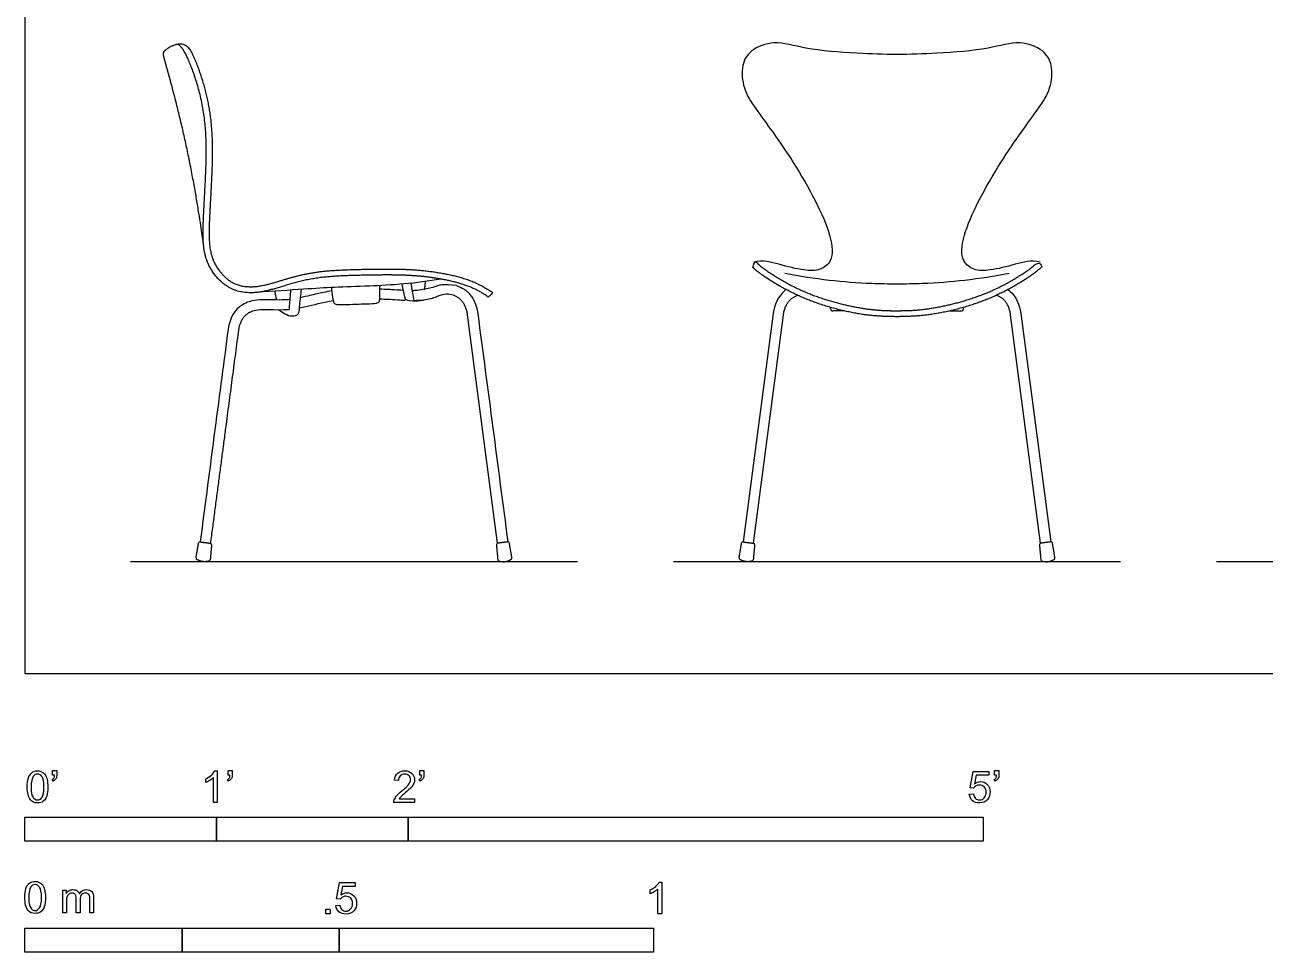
# Model space of a CAD drawing. Header units: millimetres. Extents: x 0 to 12.5, y -0.3 to 20.
# Drawn here: x 0.043 to 2.016, y -0.33 to 1.145 of the extents above; entities that cross this region are included whole.
import ezdxf

# ---------------------------------------------------------------- set-up
doc = ezdxf.new("R2010")
doc.units = ezdxf.units.MM
for name, color, linetype, true_color in [('AG-DIAGRAM', 7, 'Continuous', 0xfecc66), ('AG-FURNITURE', 7, 'Continuous', 0x66ccff), ('N-SYMB', 7, 'Continuous', 0x800040), ('X-VPRT', 6, 'Continuous', 0xff00ff)]:
    doc.layers.add(name, color=color, linetype=linetype, true_color=true_color)

msp = doc.modelspace()

# ---------------------------------------------------------------- linework, layer by layer
at = {"layer": 'AG-DIAGRAM'}
for p, q in [((0.922, 0.2908), (0.2108, 0.2908)), ((1.7856, 0.2908), (1.0744, 0.2908)), ((2.6492, 0.2908), (1.938, 0.2908))]:
    msp.add_line(p, q, dxfattribs=at)
at = {"layer": 'AG-FURNITURE'}
for p, q in [((1.2331, 0.6857), (1.1854, 0.3225)), ((1.6269, 0.6857), (1.6747, 0.3225))]:
    msp.add_line(p, q, dxfattribs=at)
for points in [[(0.7948, 0.3204), (0.747, 0.6836)], [(1.2017, 0.3204), (1.2494, 0.6836)], [(1.6584, 0.3204), (1.6106, 0.6836)]]:
    msp.add_lwpolyline(points, dxfattribs=at)
for centre, radius, start, end in [((1.3279, 0.6932), 0.00335, 180, 270), ((1.5322, 0.6932), 0.00335, 270, 0), ((0.3214, 0.3204), 0.00211, 82.5083, 170.2627), ((0.3379, 0.3183), 0.00211, 354.7493, 82.5083), ((0.795, 0.3183), 0.00211, 97.4917, 185.2507), ((0.8114, 0.3204), 0.00211, 9.7373, 97.4917), ((1.185, 0.3204), 0.00211, 82.5083, 170.2627), ((1.2015, 0.3183), 0.00211, 354.7493, 82.5083), ((1.6586, 0.3183), 0.00211, 97.4917, 185.2507), ((1.675, 0.3204), 0.00211, 9.7373, 97.4917), ((0.3173, 0.2966), 0.00211, 170.2627, 237.6656), ((0.8155, 0.2966), 0.00211, 302.3344, 9.7373), ((1.1809, 0.2966), 0.00211, 170.2627, 237.6656), ((1.6791, 0.2966), 0.00211, 302.3344, 9.7373), ((0.3357, 0.2942), 0.00211, 287.0944, 354.7493), ((0.7972, 0.2942), 0.00211, 185.2507, 252.9056), ((1.1993, 0.2942), 0.00211, 287.0944, 354.7493), ((1.6608, 0.2942), 0.00211, 185.2507, 252.9056)]:
    msp.add_arc(centre, radius, start, end, dxfattribs=at)
for points, weights, knots in [([(0.3274, 0.7933), (0.3246, 0.8144), (0.3184, 0.8575), (0.2998, 0.9588), (0.2758, 1.0531), (0.2658, 1.0872), (0.2625, 1.101), (0.2682, 1.107), (0.2796, 1.1137), (0.2915, 1.1155), (0.2965, 1.1138), (0.2999, 1.1121), (0.3026, 1.1099), (0.3046, 1.1071), (0.3046, 1.1069), (0.3072, 1.1029), (0.3121, 1.0933), (0.3214, 1.0701), (0.3299, 1.0423), (0.338, 1.0038), (0.3415, 0.964), (0.3409, 0.9203), (0.3389, 0.8801), (0.337, 0.8451), (0.3356, 0.8144), (0.3366, 0.7923), (0.34, 0.7768), (0.3455, 0.7634), (0.355, 0.7493), (0.3685, 0.737), (0.3829, 0.7304), (0.3967, 0.7283), (0.4106, 0.7284), (0.4264, 0.7313), (0.4465, 0.737), (0.472, 0.745), (0.5044, 0.7521), (0.5412, 0.7553), (0.5803, 0.7562), (0.6194, 0.7569), (0.6576, 0.7562), (0.6942, 0.7525), (0.7268, 0.7463), (0.753, 0.7382), (0.7719, 0.7289), (0.7817, 0.7227), (0.786, 0.7199), (0.7867, 0.7194), (0.7872, 0.7187), (0.7807, 0.7119), (0.7701, 0.7189), (0.7452, 0.7335), (0.6707, 0.7481), (0.586, 0.7469), (0.4984, 0.7449), (0.4373, 0.7231), (0.4003, 0.7166), (0.3614, 0.7251), (0.3257, 0.7694), (0.3262, 0.8325), (0.3317, 0.9127), (0.3328, 1.0113), (0.3029, 1.0954), (0.2914, 1.1104), (0.2868, 1.1146)], [1, 1, 1, 1, 1, 1, 1, 1, 1, 1, 1, 1, 1, 1, 1, 1, 1, 1, 1, 1, 1, 1, 1, 1, 1, 1, 1, 1, 1, 1, 1, 1, 1, 1, 1, 1, 1, 1, 1, 1, 1, 1, 1, 1, 1, 1, 1, 0.948800195996, 0.948800195996, 1, 1, 1, 1, 1, 1, 1, 1, 1, 1, 1, 1, 1, 1, 1, 1], [0, 0, 0, 0, 0.457596, 1.043097, 1.622976, 1.97418, 2.105156, 2.271757, 2.487393, 2.591436, 2.591436, 2.591436, 2.627177, 2.627177, 2.627177, 2.628472, 2.674423, 2.732783, 2.874155, 2.960953, 3.118736, 3.267155, 3.390946, 3.515134, 3.611541, 3.693768, 3.731994, 3.767069, 3.835779, 3.898336, 3.945097, 3.989764, 4.034964, 4.0821, 4.147112, 4.239998, 4.345155, 4.473006, 4.603233, 4.730766, 4.857557, 4.979118, 5.092066, 5.184345, 5.248556, 5.29857, 5.29857, 5.29857, 5.341936, 5.341936, 5.341936, 5.684543, 6.180233, 6.716902, 7.255209, 7.711958, 8.056278, 8.403447, 8.815609, 9.263155, 9.776651, 10.362451, 10.899744, 11.084925, 11.084925, 11.084925, 11.084925]), ([(1.4181, 0.6904), (1.4101, 0.6906), (1.3945, 0.6912), (1.3582, 0.6968), (1.3204, 0.7063), (1.2814, 0.7202), (1.2513, 0.7359), (1.2308, 0.7486), (1.2179, 0.7572), (1.2106, 0.7635), (1.2055, 0.7679), (1.205, 0.7683), (1.2043, 0.7685), (1.2001, 0.7596), (1.2041, 0.7562), (1.2144, 0.7469), (1.2743, 0.709), (1.3623, 0.6842), (1.4021, 0.681), (1.43, 0.6808), (1.458, 0.681), (1.4977, 0.6842), (1.5857, 0.709), (1.6456, 0.7469), (1.6559, 0.7562), (1.6599, 0.7596), (1.6607, 0.7603), (1.6609, 0.7613), (1.6546, 0.7679), (1.6494, 0.7635), (1.6421, 0.7572), (1.6292, 0.7486), (1.6088, 0.7359), (1.5787, 0.7202), (1.5397, 0.7063), (1.5019, 0.6968), (1.4656, 0.6912), (1.4421, 0.6903), (1.426, 0.6903), (1.4181, 0.6904)], [1, 1, 1, 1, 1, 1, 1, 1, 1, 1, 1, 0.933138046899, 0.933138046899, 1, 1, 1, 1, 1, 1, 1, 1, 1, 1, 1, 1, 1, 0.857623768438, 0.857623768438, 1, 1, 1, 1, 1, 1, 1, 1, 1, 1, 1, 1], [-0.828962, -0.828962, -0.828962, -0.828962, -0.7127, -0.596438, -0.468701, -0.330841, -0.198839, -0.143138, -0.099531, -0.050252, -0.050252, -0.050252, -0.010724, -0.010724, -0.010724, 0.206724, 0.730963, 1.258527, 1.779545, 1.779545, 1.779545, 2.300562, 2.828126, 3.352365, 3.569813, 3.569813, 3.569813, 3.609341, 3.609341, 3.609341, 3.65862, 3.702227, 3.757928, 3.88993, 4.02779, 4.155527, 4.264266, 4.380528, 4.496789, 4.496789, 4.496789, 4.496789])]:
    msp.add_rational_spline(points, weights, degree=3, knots=knots, dxfattribs=at)
for points, degree, knots in [([(1.43, 1.098), (1.4091, 1.0981), (1.3625, 1.0999), (1.2858, 1.1052), (1.2367, 1.1215), (1.1967, 1.1065), (1.1816, 1.0811), (1.1851, 1.042), (1.2071, 1.0083), (1.2681, 0.9275), (1.3271, 0.8168), (1.3286, 0.7696), (1.3079, 0.7538), (1.2807, 0.7538), (1.2438, 0.7637), (1.2173, 0.771), (1.2024, 0.7676)], 3, [5.69124, 5.69124, 5.69124, 5.69124, 6.112817, 6.646273, 7.066869, 7.429885, 7.736606, 8.088832, 8.454256, 9.053837, 9.724135, 10.097778, 10.372615, 10.673111, 11.049183, 11.382481, 11.382481, 11.382481, 11.382481]), ([(1.6576, 0.7676), (1.6428, 0.771), (1.6163, 0.7637), (1.5794, 0.7538), (1.5521, 0.7538), (1.5315, 0.7696), (1.533, 0.8168), (1.592, 0.9275), (1.6529, 1.0083), (1.675, 1.042), (1.6785, 1.0811), (1.6634, 1.1065), (1.6233, 1.1215), (1.5742, 1.1052), (1.4976, 1.0999), (1.4509, 1.0981), (1.43, 1.098)], 3, [0, 0, 0, 0, 0.333297, 0.709369, 1.009866, 1.284703, 1.658346, 2.328644, 2.928224, 3.293649, 3.645875, 3.952595, 4.315611, 4.736208, 5.269664, 5.69124, 5.69124, 5.69124, 5.69124]), ([(0.7047, 0.7406), (0.6658, 0.7336), (0.5982, 0.7291), (0.5371, 0.7279), (0.4863, 0.7244), (0.4373, 0.7213), (0.4129, 0.7195)], 3, [0.014746, 0.014746, 0.014746, 0.014746, 0.736535, 1.194629, 1.602718, 2.093809, 2.093809, 2.093809, 2.093809]), ([(0.6069, 0.7302), (0.607, 0.7252), (0.6069, 0.714), (0.6074, 0.7035), (0.6008, 0.7013), (0.5865, 0.7007), (0.5528, 0.6997), (0.54, 0.6991), (0.5338, 0.7017), (0.5331, 0.7119), (0.5315, 0.722), (0.5311, 0.7272)], 3, [0.044293, 0.044293, 0.044293, 0.044293, 0.228366, 0.411786, 0.539875, 0.75843, 1.096659, 1.30128, 1.429911, 1.611768, 1.81324, 1.81324, 1.81324, 1.81324]), ([(0.6428, 0.7326), (0.6441, 0.7258), (0.6469, 0.7129), (0.6482, 0.7042), (0.6769, 0.707)], 3, [0.026388, 0.026388, 0.026388, 0.026388, 0.756638, 1.320388, 1.320388, 1.320388, 1.320388]), ([(0.6621, 0.7062), (0.6609, 0.7144), (0.6589, 0.7254), (0.6576, 0.7325), (0.6573, 0.734)], 3, [0, 0, 0, 0, 0.2832226, 0.3696024, 0.3696024, 0.3696024, 0.3696024]), ([(0.6788, 0.7234), (0.679, 0.7252), (0.6794, 0.7291), (0.6799, 0.734), (0.6801, 0.7367)], 3, [1.5897042, 1.5897042, 1.5897042, 1.5897042, 1.6743398, 1.766054, 1.766054, 1.766054, 1.766054]), ([(0.7293, 0.7302), (0.7082, 0.7322), (0.7014, 0.7308), (0.695, 0.7284), (0.6921, 0.7273)], 3, [0, 0, 0, 0, 0.0672463, 0.1251471, 0.1251471, 0.1251471, 0.1251471]), ([(0.7293, 0.7302), (0.7388, 0.727), (0.7447, 0.7224), (0.7457, 0.7215), (0.7559, 0.7127), (0.7615, 0.6998), (0.7633, 0.6857), (0.7793, 0.5647), (0.7952, 0.4436), (0.8111, 0.3225)], 3, [1.621367, 1.621367, 1.621367, 1.621367, 1.631781, 1.631781, 1.631781, 1.74252, 1.74252, 1.74252, 2.913832, 2.913832, 2.913832, 2.913832]), ([(1.6085, 0.7494), (1.5851, 0.7449), (1.5374, 0.7377), (1.4819, 0.7335), (1.4437, 0.7326), (1.4163, 0.7326), (1.3782, 0.7335), (1.3226, 0.7377), (1.275, 0.7449), (1.2516, 0.7494)], 3, [0, 0, 0, 0, 0.484417, 0.955908, 1.215802, 1.215802, 1.475695, 1.947186, 2.431604, 2.431604, 2.431604, 2.431604]), ([(0.4435, 0.7074), (0.4431, 0.7096), (0.4423, 0.7137), (0.4413, 0.7189), (0.4409, 0.7215)], 3, [1.5801727, 1.5801727, 1.5801727, 1.5801727, 1.6743398, 1.7535902, 1.7535902, 1.7535902, 1.7535902]), ([(0.4823, 0.7242), (0.4815, 0.7159), (0.4797, 0.7003), (0.4789, 0.6876), (0.4767, 0.6829), (0.4688, 0.6812), (0.4617, 0.6809), (0.4469, 0.6914)], 3, [0, 0, 0, 0, 0.401945, 0.683596, 0.849794, 1.067811, 1.338573, 1.338573, 1.338573, 1.338573]), ([(0.4634, 0.6919), (0.464, 0.7), (0.4652, 0.713), (0.466, 0.721), (0.4662, 0.7231)], 3, [0, 0, 0, 0, 0.2832226, 0.3893813, 0.3893813, 0.3893813, 0.3893813]), ([(0.5316, 0.7218), (0.5272, 0.7211), (0.5153, 0.719), (0.4985, 0.715), (0.4861, 0.7121), (0.4809, 0.7109)], 3, [0.6542713, 0.6542713, 0.6542713, 0.6542713, 0.6988407, 0.7726941, 0.8244268, 0.8244268, 0.8244268, 0.8244268]), ([(0.6448, 0.7226), (0.6402, 0.7228), (0.6324, 0.7234), (0.6198, 0.7242), (0.6118, 0.7244), (0.6069, 0.7245)], 3, [0.282355, 0.282355, 0.282355, 0.282355, 0.3279382, 0.3589047, 0.4068485, 0.4068485, 0.4068485, 0.4068485]), ([(0.6921, 0.7273), (0.6697, 0.7223), (0.6651, 0.7222), (0.6605, 0.7222), (0.6595, 0.7222)], 3, [0.1251471, 0.1251471, 0.1251471, 0.1251471, 0.2095188, 0.234272, 0.234272, 0.234272, 0.234272]), ([(0.7247, 0.7149), (0.7209, 0.7161), (0.7128, 0.7177), (0.6965, 0.7121), (0.6831, 0.7069), (0.6674, 0.7063), (0.6621, 0.7062)], 3, [1.3728692, 1.3728692, 1.3728692, 1.3728692, 1.5696967, 1.7986389, 2.0624452, 2.193197, 2.193197, 2.193197, 2.193197]), ([(0.3998, 0.7046), (0.3924, 0.7026), (0.3848, 0.6969), (0.3838, 0.6961), (0.3736, 0.6873), (0.368, 0.6743), (0.3662, 0.6602), (0.3536, 0.5647), (0.3377, 0.4436), (0.3218, 0.3225)], 3, [1.092736, 1.092736, 1.092736, 1.092736, 1.10315, 1.10315, 1.10315, 1.213889, 1.213889, 1.213889, 2.385201, 2.385201, 2.385201, 2.385201]), ([(0.4335, 0.7077), (0.4279, 0.7078), (0.4165, 0.7082), (0.4052, 0.7064), (0.3998, 0.7046)], 3, [0.9811746, 0.9811746, 0.9811746, 0.9811746, 1.0362598, 1.0927362, 1.0927362, 1.0927362, 1.0927362]), ([(0.4648, 0.7081), (0.4607, 0.7077), (0.4502, 0.7071), (0.4398, 0.7075), (0.4335, 0.7077)], 3, [0.8783531, 0.8783531, 0.8783531, 0.8783531, 0.9191034, 0.9811746, 0.9811746, 0.9811746, 0.9811746]), ([(0.5337, 0.7059), (0.5154, 0.7028), (0.4953, 0.6978), (0.4826, 0.6949), (0.4793, 0.6943)], 3, [3.373726, 3.373726, 3.373726, 3.373726, 3.780918, 3.9452534, 3.9452534, 3.9452534, 3.9452534]), ([(0.6479, 0.7065), (0.6434, 0.7066), (0.6311, 0.7073), (0.6249, 0.7081), (0.6119, 0.7084), (0.607, 0.7085)], 3, [2.3114456, 2.3114456, 2.3114456, 2.3114456, 2.4294086, 2.6613653, 2.7772508, 2.7772508, 2.7772508, 2.7772508]), ([(0.4048, 0.6894), (0.3857, 0.6826), (0.3825, 0.6581), (0.362, 0.502), (0.3381, 0.3204)], 2, [5.40414, 5.40414, 5.40414, 5.568083, 5.568083, 6.769951, 6.769951, 6.769951])]:
    msp.add_open_spline(points, degree=degree, knots=knots, dxfattribs=at)
for points, degree in [([(0.747, 0.6836), (0.7438, 0.7081), (0.7247, 0.7149)], 2), ([(1.2508, 0.7215), (1.2406, 0.7127), (1.235, 0.6998), (1.2331, 0.6857)], 3), ([(1.2494, 0.6836), (1.2527, 0.7081), (1.2718, 0.7149)], 2), ([(1.2538, 0.7239), (1.2528, 0.7231), (1.2518, 0.7224), (1.2508, 0.7215)], 3), ([(1.6106, 0.6836), (1.6074, 0.7081), (1.5883, 0.7149)], 2), ([(1.6063, 0.7239), (1.6073, 0.7231), (1.6083, 0.7224), (1.6093, 0.7215)], 3), ([(1.6093, 0.7215), (1.6195, 0.7127), (1.6251, 0.6998), (1.6269, 0.6857)], 3), ([(0.4634, 0.6919), (0.4405, 0.69), (0.4193, 0.6943), (0.4048, 0.6894)], 3), ([(1.3245, 0.6932), (1.3245, 0.6944), (1.3245, 0.6956)], 2), ([(1.5355, 0.6932), (1.5355, 0.6944), (1.5355, 0.6956)], 2), ([(1.3467, 0.6899), (1.3373, 0.6899), (1.3279, 0.6899)], 2), ([(1.5134, 0.6899), (1.5228, 0.6899), (1.5322, 0.6899)], 2), ([(0.3152, 0.297), (0.3173, 0.3089), (0.3193, 0.3208)], 2), ([(0.3217, 0.3225), (0.3299, 0.3214), (0.3382, 0.3204)], 2), ([(0.34, 0.3181), (0.3389, 0.306), (0.3378, 0.294)], 2), ([(0.7929, 0.3181), (0.794, 0.306), (0.7951, 0.294)], 2), ([(0.8112, 0.3225), (0.8029, 0.3214), (0.7947, 0.3204)], 2), ([(0.8176, 0.297), (0.8156, 0.3089), (0.8135, 0.3208)], 2), ([(1.1788, 0.297), (1.1809, 0.3089), (1.1829, 0.3208)], 2), ([(1.1853, 0.3225), (1.1935, 0.3214), (1.2018, 0.3204)], 2), ([(1.2036, 0.3181), (1.2025, 0.306), (1.2014, 0.294)], 2), ([(1.6565, 0.3181), (1.6576, 0.306), (1.6587, 0.294)], 2), ([(1.6748, 0.3225), (1.6665, 0.3214), (1.6583, 0.3204)], 2), ([(1.6812, 0.297), (1.6792, 0.3089), (1.6771, 0.3208)], 2), ([(0.3363, 0.2921), (0.3256, 0.2889), (0.3162, 0.2948)], 2), ([(0.7966, 0.2921), (0.8072, 0.2889), (0.8167, 0.2948)], 2), ([(1.1999, 0.2921), (1.1892, 0.2889), (1.1798, 0.2948)], 2), ([(1.6602, 0.2921), (1.6708, 0.2889), (1.6803, 0.2948)], 2)]:
    msp.add_open_spline(points, degree=degree, dxfattribs=at)
at = {"layer": 'N-SYMB'}
for points in [[(0.088, -0.058), (0.0865, -0.0556)], [(0.0871, -0.0487), (0.0871, -0.0414), (0.0938, -0.0414), (0.0938, -0.0472)], [(0.0902, -0.0487), (0.0871, -0.0487)], [(0.3306, -0.0604), (0.3306, -0.0544)], [(0.349, -0.0921), (0.3429, -0.0921), (0.3429, -0.0529)], [(0.345, -0.0417), (0.349, -0.0417), (0.349, -0.0921)], [(0.367, -0.058), (0.3655, -0.0556)], [(0.3661, -0.0487), (0.3661, -0.0414), (0.3728, -0.0414), (0.3728, -0.0472)], [(0.3691, -0.0487), (0.3661, -0.0487)], [(0.6372, -0.0571), (0.6309, -0.0565)], [(0.6718, -0.058), (0.6703, -0.0556)], [(0.6709, -0.0487), (0.6709, -0.0414), (0.6776, -0.0414), (0.6776, -0.0472)], [(0.6739, -0.0487), (0.6709, -0.0487)], [(1.5519, -0.0692), (1.5462, -0.0686), (1.551, -0.0427), (1.576, -0.0427), (1.576, -0.0487), (1.5558, -0.0487), (1.5531, -0.0622)], [(1.5862, -0.058), (1.5847, -0.0556)], [(1.5853, -0.0487), (1.5853, -0.0414), (1.592, -0.0414), (1.592, -0.0472)], [(1.5883, -0.0487), (1.5853, -0.0487)], [(1.545, -0.0791), (1.5516, -0.0785)], [(0.6628, -0.0863), (0.6628, -0.0921), (0.63, -0.0921)], [(0.6384, -0.0863), (0.6628, -0.0863)], [(0.1032, -0.2679), (0.1032, -0.2317), (0.1086, -0.2317), (0.1086, -0.2368)], [(0.5445, -0.2461), (0.5384, -0.2455), (0.5433, -0.2196), (0.5683, -0.2196), (0.5683, -0.2256), (0.5484, -0.2256), (0.5457, -0.2391)], [(1.0375, -0.2373), (1.0375, -0.2313)], [(1.0559, -0.269), (1.0499, -0.269), (1.0499, -0.2298)], [(1.052, -0.2187), (1.0559, -0.2187), (1.0559, -0.269)], [(0.1092, -0.2492), (0.1092, -0.2679), (0.1032, -0.2679)], [(0.1309, -0.2468), (0.1309, -0.2679), (0.1246, -0.2679), (0.1246, -0.2444)], [(0.1523, -0.2432), (0.1523, -0.2679), (0.1463, -0.2679), (0.1463, -0.2453)], [(0.5375, -0.256), (0.5439, -0.2554)]]:
    msp.add_lwpolyline(points, dxfattribs=at)
for points in [[(0.043, -0.1534), (0.043, -0.1153), (0.3478, -0.1153), (0.3478, -0.1534)], [(0.3478, -0.1534), (0.3478, -0.1153), (0.6526, -0.1153), (0.6526, -0.1534)], [(0.6526, -0.1534), (0.6526, -0.1153), (1.567, -0.1153), (1.567, -0.1534)], [(0.5216, -0.269), (0.5216, -0.262), (0.5285, -0.262), (0.5285, -0.269)], [(0.043, -0.3303), (0.043, -0.2922), (0.293, -0.2922), (0.293, -0.3303)], [(0.293, -0.3303), (0.293, -0.2922), (0.543, -0.2922), (0.543, -0.3303)], [(0.543, -0.3303), (0.543, -0.2922), (1.043, -0.2922), (1.043, -0.3303)]]:
    msp.add_lwpolyline(points, close=True, dxfattribs=at)
for points in [[(0.0468, -0.0674), (0.0468, -0.0616), (0.0474, -0.0568), (0.0486, -0.0532)], [(0.0486, -0.0532), (0.0498, -0.0496), (0.0516, -0.0469), (0.054, -0.0448)], [(0.0564, -0.0505), (0.0543, -0.0535), (0.0531, -0.0592), (0.0531, -0.0674)], [(0.054, -0.0448), (0.0564, -0.043), (0.0594, -0.0417), (0.063, -0.0417)], [(0.063, -0.0469), (0.0603, -0.0469), (0.0579, -0.0481), (0.0564, -0.0505)], [(0.063, -0.0417), (0.0658, -0.0417), (0.0682, -0.0424), (0.0703, -0.0436)], [(0.0703, -0.0511), (0.0685, -0.0484), (0.0661, -0.0469), (0.063, -0.0469)], [(0.0703, -0.0436), (0.0724, -0.0445), (0.0739, -0.0463), (0.0754, -0.0481)], [(0.0733, -0.0674), (0.0733, -0.0592), (0.0721, -0.0538), (0.0703, -0.0511)], [(0.0754, -0.0481), (0.0766, -0.0502), (0.0775, -0.0526), (0.0784, -0.0556)], [(0.0784, -0.0556), (0.079, -0.0586), (0.0796, -0.0625), (0.0796, -0.0674)], [(0.0865, -0.0556), (0.0877, -0.055), (0.0887, -0.0544), (0.0893, -0.0532)], [(0.0926, -0.0538), (0.0917, -0.0556), (0.0902, -0.0571), (0.088, -0.058)], [(0.0893, -0.0532), (0.0899, -0.052), (0.0902, -0.0505), (0.0902, -0.0487)], [(0.0938, -0.0472), (0.0938, -0.0502), (0.0935, -0.0526), (0.0926, -0.0538)], [(0.3306, -0.0544), (0.3339, -0.0529), (0.3369, -0.0508), (0.3396, -0.0487)], [(0.3369, -0.0571), (0.3345, -0.0586), (0.3324, -0.0598), (0.3306, -0.0604)], [(0.3429, -0.0529), (0.3414, -0.0544), (0.3393, -0.0559), (0.3369, -0.0571)], [(0.3396, -0.0487), (0.342, -0.0463), (0.3438, -0.0442), (0.345, -0.0417)], [(0.3655, -0.0556), (0.3667, -0.055), (0.3676, -0.0544), (0.3682, -0.0532)], [(0.3715, -0.0538), (0.3706, -0.0556), (0.3691, -0.0571), (0.367, -0.058)], [(0.3682, -0.0532), (0.3688, -0.052), (0.3691, -0.0505), (0.3691, -0.0487)], [(0.3728, -0.0472), (0.3728, -0.0502), (0.3725, -0.0526), (0.3715, -0.0538)], [(0.6309, -0.0565), (0.6315, -0.0517), (0.633, -0.0481), (0.636, -0.0457)], [(0.636, -0.0457), (0.6387, -0.0433), (0.6426, -0.0417), (0.6471, -0.0417)], [(0.6399, -0.0496), (0.6381, -0.0514), (0.6372, -0.0538), (0.6372, -0.0571)], [(0.6471, -0.0469), (0.6441, -0.0469), (0.6417, -0.0478), (0.6399, -0.0496)], [(0.6471, -0.0417), (0.652, -0.0417), (0.6559, -0.0433), (0.6586, -0.046)], [(0.6541, -0.0496), (0.6523, -0.0478), (0.6498, -0.0469), (0.6471, -0.0469)], [(0.6538, -0.0631), (0.6556, -0.0604), (0.6565, -0.058), (0.6565, -0.0556)], [(0.6565, -0.0556), (0.6565, -0.0532), (0.6556, -0.0511), (0.6541, -0.0496)], [(0.6586, -0.046), (0.6616, -0.0487), (0.6628, -0.052), (0.6628, -0.0559)], [(0.6628, -0.0559), (0.6628, -0.0577), (0.6625, -0.0598), (0.6616, -0.0616)], [(0.6703, -0.0556), (0.6715, -0.055), (0.6724, -0.0544), (0.673, -0.0532)], [(0.6763, -0.0538), (0.6754, -0.0556), (0.6739, -0.0571), (0.6718, -0.058)], [(0.673, -0.0532), (0.6736, -0.052), (0.6739, -0.0505), (0.6739, -0.0487)], [(0.6776, -0.0472), (0.6776, -0.0502), (0.6773, -0.0526), (0.6763, -0.0538)], [(1.5531, -0.0622), (1.5561, -0.0601), (1.5594, -0.0589), (1.5627, -0.0589)], [(1.5627, -0.0589), (1.567, -0.0589), (1.5706, -0.0604), (1.5736, -0.0634)], [(1.5847, -0.0556), (1.5859, -0.055), (1.5868, -0.0544), (1.5874, -0.0532)], [(1.5907, -0.0538), (1.5898, -0.0556), (1.5883, -0.0571), (1.5862, -0.058)], [(1.5874, -0.0532), (1.588, -0.052), (1.5883, -0.0505), (1.5883, -0.0487)], [(1.592, -0.0472), (1.592, -0.0502), (1.5917, -0.0526), (1.5907, -0.0538)], [(0.0519, -0.0878), (0.0486, -0.0836), (0.0468, -0.077), (0.0468, -0.0674)], [(0.0531, -0.0674), (0.0531, -0.0758), (0.054, -0.0812), (0.0561, -0.0839)], [(0.0703, -0.0839), (0.0721, -0.0812), (0.0733, -0.0758), (0.0733, -0.0674)], [(0.0796, -0.0674), (0.0796, -0.0734), (0.079, -0.0782), (0.0778, -0.0818)], [(0.6345, -0.0812), (0.6366, -0.0791), (0.639, -0.0767), (0.6426, -0.0737)], [(0.648, -0.0767), (0.6444, -0.0797), (0.642, -0.0818), (0.6411, -0.083)], [(0.6426, -0.0737), (0.648, -0.0692), (0.6516, -0.0655), (0.6538, -0.0631)], [(0.6577, -0.068), (0.6556, -0.0701), (0.6526, -0.0728), (0.648, -0.0767)], [(0.6616, -0.0616), (0.6607, -0.0637), (0.6595, -0.0655), (0.6577, -0.068)], [(1.5516, -0.0785), (1.5519, -0.0818), (1.5531, -0.0839), (1.5549, -0.0857)], [(1.5555, -0.0658), (1.554, -0.0667), (1.5528, -0.068), (1.5519, -0.0692)], [(1.5609, -0.0643), (1.5591, -0.0643), (1.5573, -0.0649), (1.5555, -0.0658)], [(1.5688, -0.0674), (1.5667, -0.0655), (1.5642, -0.0643), (1.5609, -0.0643)], [(1.5718, -0.0758), (1.5718, -0.0722), (1.5706, -0.0695), (1.5688, -0.0674)], [(1.5688, -0.0845), (1.5706, -0.0824), (1.5718, -0.0794), (1.5718, -0.0758)], [(1.5736, -0.0634), (1.5766, -0.0664), (1.5781, -0.0704), (1.5781, -0.0752)], [(1.5781, -0.0752), (1.5781, -0.0797), (1.5769, -0.0836), (1.5742, -0.0869)], [(0.063, -0.0927), (0.0582, -0.0927), (0.0546, -0.0914), (0.0519, -0.0878)], [(0.0561, -0.0839), (0.0579, -0.0866), (0.0603, -0.0881), (0.063, -0.0881)], [(0.063, -0.0881), (0.0661, -0.0881), (0.0685, -0.0866), (0.0703, -0.0839)], [(0.0724, -0.0902), (0.07, -0.0921), (0.067, -0.0927), (0.063, -0.0927)], [(0.0778, -0.0818), (0.0766, -0.0854), (0.0748, -0.0881), (0.0724, -0.0902)], [(0.63, -0.0921), (0.6297, -0.0908), (0.63, -0.0893), (0.6306, -0.0878)], [(0.6306, -0.0878), (0.6315, -0.0857), (0.6327, -0.0833), (0.6345, -0.0812)], [(0.6411, -0.083), (0.6399, -0.0839), (0.639, -0.0851), (0.6384, -0.0863)], [(1.5501, -0.0893), (1.5471, -0.0866), (1.5456, -0.0833), (1.545, -0.0791)], [(1.5612, -0.0927), (1.5564, -0.0927), (1.5528, -0.0917), (1.5501, -0.0893)], [(1.5549, -0.0857), (1.5564, -0.0872), (1.5585, -0.0881), (1.5612, -0.0881)], [(1.5612, -0.0881), (1.5639, -0.0881), (1.5667, -0.0869), (1.5688, -0.0845)], [(1.5742, -0.0869), (1.5712, -0.0911), (1.5667, -0.0927), (1.5612, -0.0927)], [(0.043, -0.2432), (0.043, -0.2375), (0.0436, -0.2326), (0.0448, -0.229)], [(0.0448, -0.229), (0.046, -0.2254), (0.0478, -0.2227), (0.0502, -0.2206)], [(0.0526, -0.2263), (0.0505, -0.2293), (0.0493, -0.235), (0.0493, -0.2432)], [(0.0502, -0.2206), (0.0526, -0.2188), (0.0556, -0.2176), (0.0592, -0.2176)], [(0.0592, -0.2227), (0.0565, -0.2227), (0.0541, -0.2239), (0.0526, -0.2263)], [(0.0592, -0.2176), (0.0619, -0.2176), (0.0643, -0.2182), (0.0664, -0.2194)], [(0.0664, -0.2269), (0.0646, -0.2242), (0.0622, -0.2227), (0.0592, -0.2227)], [(0.0664, -0.2194), (0.0686, -0.2203), (0.0701, -0.2221), (0.0716, -0.2239)], [(0.0695, -0.2432), (0.0695, -0.235), (0.0683, -0.2296), (0.0664, -0.2269)], [(0.0716, -0.2239), (0.0728, -0.226), (0.0737, -0.2284), (0.0746, -0.2314)], [(0.0746, -0.2314), (0.0752, -0.2344), (0.0758, -0.2384), (0.0758, -0.2432)], [(0.1086, -0.2368), (0.1098, -0.235), (0.1113, -0.2335), (0.1131, -0.2326)], [(0.1131, -0.2326), (0.1149, -0.2314), (0.117, -0.2308), (0.1195, -0.2308)], [(0.1183, -0.2362), (0.1164, -0.2362), (0.1149, -0.2365), (0.1134, -0.2378)], [(0.1231, -0.2384), (0.1222, -0.2368), (0.1204, -0.2362), (0.1183, -0.2362)], [(0.1195, -0.2308), (0.1222, -0.2308), (0.1246, -0.2314), (0.1261, -0.2326)], [(0.1261, -0.2326), (0.1279, -0.2338), (0.1291, -0.2353), (0.1297, -0.2372)], [(0.1297, -0.2372), (0.1327, -0.2329), (0.1363, -0.2308), (0.1411, -0.2308)], [(0.1396, -0.2362), (0.1372, -0.2362), (0.1351, -0.2372), (0.1333, -0.2387)], [(0.1433, -0.2372), (0.1424, -0.2365), (0.1411, -0.2362), (0.1396, -0.2362)], [(0.1411, -0.2308), (0.1448, -0.2308), (0.1475, -0.232), (0.1493, -0.2338)], [(0.1493, -0.2338), (0.1514, -0.2359), (0.1523, -0.239), (0.1523, -0.2432)], [(0.5457, -0.2391), (0.5487, -0.237), (0.5517, -0.2358), (0.555, -0.2358)], [(0.555, -0.2358), (0.5595, -0.2358), (0.5631, -0.2373), (0.5661, -0.2404)], [(1.0375, -0.2313), (1.0408, -0.2298), (1.0439, -0.2277), (1.0466, -0.2256)], [(1.0439, -0.234), (1.0414, -0.2355), (1.0393, -0.2367), (1.0375, -0.2373)], [(1.0499, -0.2298), (1.0484, -0.2313), (1.0463, -0.2328), (1.0439, -0.234)], [(1.0466, -0.2256), (1.049, -0.2232), (1.0508, -0.2211), (1.052, -0.2187)], [(0.0481, -0.2637), (0.0448, -0.2594), (0.043, -0.2528), (0.043, -0.2432)], [(0.0493, -0.2432), (0.0493, -0.2516), (0.0502, -0.257), (0.0523, -0.2597)], [(0.0664, -0.2597), (0.0683, -0.257), (0.0695, -0.2516), (0.0695, -0.2432)], [(0.0758, -0.2432), (0.0758, -0.2492), (0.0752, -0.254), (0.074, -0.2576)], [(0.1101, -0.2417), (0.1095, -0.2435), (0.1092, -0.2459), (0.1092, -0.2492)], [(0.1134, -0.2378), (0.1119, -0.2387), (0.111, -0.2399), (0.1101, -0.2417)], [(0.1246, -0.2444), (0.1246, -0.2417), (0.1243, -0.2396), (0.1231, -0.2384)], [(0.1333, -0.2387), (0.1315, -0.2405), (0.1309, -0.2432), (0.1309, -0.2468)], [(0.1457, -0.2399), (0.1451, -0.2387), (0.1445, -0.2378), (0.1433, -0.2372)], [(0.1463, -0.2453), (0.1463, -0.2426), (0.146, -0.2411), (0.1457, -0.2399)], [(0.5424, -0.2663), (0.5396, -0.2635), (0.5378, -0.2602), (0.5375, -0.256)], [(0.5439, -0.2554), (0.5445, -0.2587), (0.5454, -0.2608), (0.5472, -0.2626)], [(0.5481, -0.2428), (0.5466, -0.2437), (0.5454, -0.2449), (0.5445, -0.2461)], [(0.5535, -0.2413), (0.5514, -0.2413), (0.5496, -0.2419), (0.5481, -0.2428)], [(0.5613, -0.2443), (0.5592, -0.2425), (0.5565, -0.2413), (0.5535, -0.2413)], [(0.561, -0.2614), (0.5631, -0.2593), (0.564, -0.2563), (0.564, -0.2527)], [(0.564, -0.2527), (0.564, -0.2491), (0.5631, -0.2464), (0.5613, -0.2443)], [(0.5661, -0.2404), (0.5692, -0.2434), (0.5707, -0.2473), (0.5707, -0.2521)], [(0.5707, -0.2521), (0.5707, -0.2566), (0.5695, -0.2605), (0.5667, -0.2638)], [(0.0592, -0.2685), (0.0544, -0.2685), (0.0508, -0.2673), (0.0481, -0.2637)], [(0.0523, -0.2597), (0.0541, -0.2625), (0.0565, -0.264), (0.0592, -0.264)], [(0.0592, -0.264), (0.0622, -0.264), (0.0646, -0.2625), (0.0664, -0.2597)], [(0.0686, -0.2661), (0.0661, -0.2679), (0.0631, -0.2685), (0.0592, -0.2685)], [(0.074, -0.2576), (0.0728, -0.2612), (0.071, -0.264), (0.0686, -0.2661)], [(0.5535, -0.2696), (0.549, -0.2696), (0.5454, -0.2687), (0.5424, -0.2663)], [(0.5472, -0.2626), (0.549, -0.2641), (0.5511, -0.2651), (0.5535, -0.2651)], [(0.5535, -0.2651), (0.5565, -0.2651), (0.5589, -0.2638), (0.561, -0.2614)], [(0.5667, -0.2638), (0.5634, -0.2681), (0.5592, -0.2696), (0.5535, -0.2696)]]:
    msp.add_open_spline(points, degree=3, dxfattribs=at)
at = {"layer": 'X-VPRT'}
msp.add_lwpolyline([(0.043, 1.3325), (0.043, 0.1133), (3.7006, 0.1133), (3.7006, 1.3325)], close=True, dxfattribs=at)

doc.saveas('drawing.dxf')
